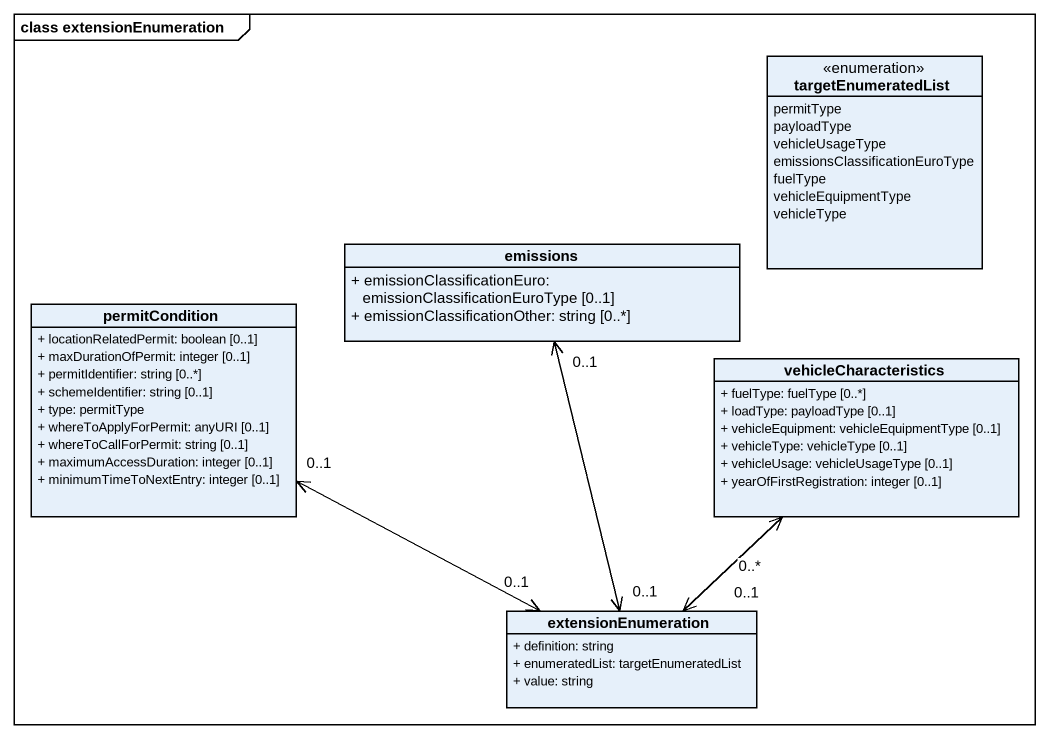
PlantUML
@startuml
mainframe class extensionEnumeration
hide circle
hide empty members
skinparam classAttributeIconSize 0
enum targetEnumeratedList {
  permitType
  payloadType
  vehicleUsageType
  emissionsClassificationEuroType
  fuelType
  vehicleEquipmentType
  vehicleType
}
class emissions {
  + emissionClassificationEuro: emissionClassificationEuroType [0..1]
  + emissionClassificationOther: string [0..*]
}
class permitCondition {
  + locationRelatedPermit: boolean [0..1]
  + maxDurationOfPermit: integer [0..1]
  + permitIdentifier: string [0..*]
  + schemeIdentifier: string [0..1]
  + type: permitType
  + whereToApplyForPermit: anyURI [0..1]
  + whereToCallForPermit: string [0..1]
  + maximumAccessDuration: integer [0..1]
  + minimumTimeToNextEntry: integer [0..1]
}
class vehicleCharacteristics {
  + fuelType: fuelType [0..*]
  + loadType: payloadType [0..1]
  + vehicleEquipment: vehicleEquipmentType [0..1]
  + vehicleType: vehicleType [0..1]
  + vehicleUsage: vehicleUsageType [0..1]
  + yearOfFirstRegistration: integer [0..1]
}
class extensionEnumeration {
  + definition: string
  + enumeratedList: targetEnumeratedList
  + value: string
}
vehicleCharacteristics "0..*" <--> "0..1" extensionEnumeration
extensionEnumeration "0..1" <-up-> "0..1" emissions
extensionEnumeration "0..1" <-left-> "0..1" permitCondition
@enduml
